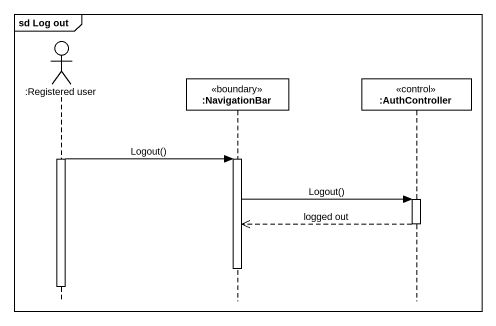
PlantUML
@startuml
mainframe sd Log out
hide footbox
actor ":Registered user" as Registered_user
participant ":NavigationBar" as NavigationBar <<boundary>>
participant ":AuthController" as AuthController <<control>>

activate Registered_user
Registered_user -> NavigationBar : Logout()
activate NavigationBar
NavigationBar -> AuthController : Logout()
activate AuthController
AuthController -->> NavigationBar : logged out
deactivate AuthController
deactivate NavigationBar
deactivate Registered_user
@enduml
